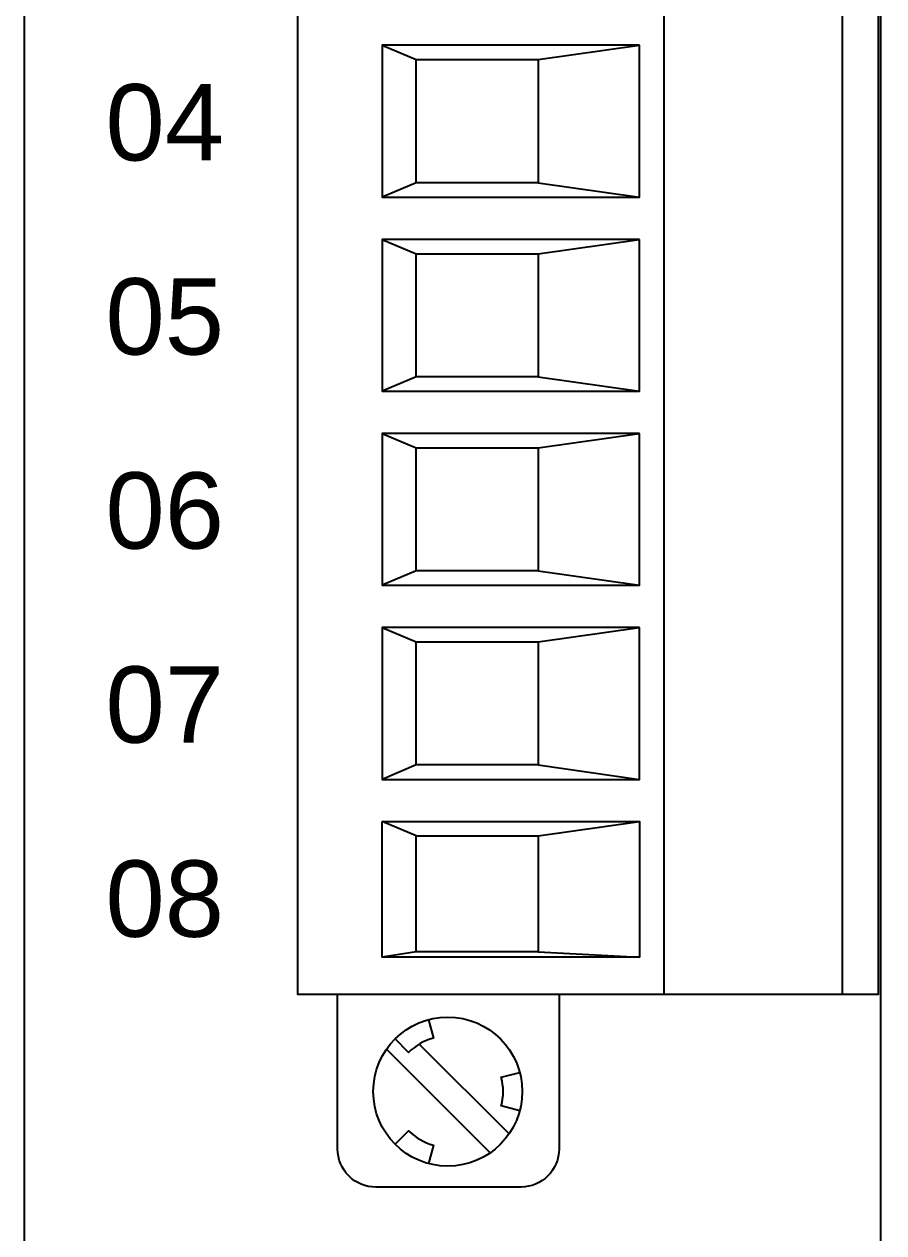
# Model space of a CAD drawing. Extents: x 1 to 47, y 1 to 35.
# Drawn here: x 38.497 to 39.383, y 14.548 to 15.794 of the extents above; entities that cross this region are included whole.
import ezdxf

# ---------------------------------------------------------------- set-up
doc = ezdxf.new("R2010")
doc.units = 0
doc.header["$MEASUREMENT"] = 0
for name, color, linetype in [('9_02__1__21_UNIVERSAL_BINA', 7, 'CONTINUOUS'), ('9_03__2__42_UNIVERSAL_BINA', 7, 'CONTINUOUS'), ('9_04__3__63_UNIVERSAL_BINA', 7, 'CONTINUOUS'), ('9_05__4__84_UNIVERSAL_BINA', 7, 'CONTINUOUS'), ('9_06__5__21_UNIVERSAL_BINA', 7, 'CONTINUOUS'), ('9_07__6__21_UNIVERSAL_BINA', 7, 'CONTINUOUS'), ('9_08__7__21_UNIVERSAL_BINA', 7, 'CONTINUOUS'), ('9_09__8__42_UNIVERSAL_BINA', 7, 'CONTINUOUS'), ('9_10__9__42_UNIVERSAL_BINA', 7, 'CONTINUOUS'), ('9_11__A__63_UNIVERSAL_BINA', 7, 'CONTINUOUS'), ('9_12__B__12_ELECTROMECHANI', 7, 'CONTINUOUS'), ('9_13__C__24_ELECTROMECHANI', 7, 'CONTINUOUS'), ('9_14__D__36_ELECTROMECHANI', 7, 'CONTINUOUS'), ('9_15__E__48_ELECTROMECHANI', 7, 'CONTINUOUS')]:
    doc.layers.add(name, color=color, linetype=linetype)
doc.styles.add('ARIAL', font='arial.ttf')

msp = doc.modelspace()

# ---------------------------------------------------------------- linework, layer by layer
at = {"layer": '9_02__1__21_UNIVERSAL_BINA'}
for points in [[(39.627, 17.049), (39.222, 17.0632), (38.82, 17.0491, 0.404026), (38.782, 17.0098), (38.782, 16.8972, -0.409111), (38.6659, 16.7791), (38.5739, 16.7775, 0.409111), (38.4965, 16.6987), (38.4965, 10.1436, 0.409111), (38.5739, 10.0649), (38.6659, 10.0633, -0.409111), (38.782, 9.9452), (38.782, 9.8325, 0.404026), (38.82, 9.7932), (39.222, 9.7791), (39.627, 9.7933, 0.404026)], [(39.4569, 10.056, -0.409111), (39.3795, 10.1348), (39.3795, 16.7075, -0.409111), (39.4569, 16.7863)], [(39.0479, 14.7939), (39.0479, 14.6348, -0.414214), (39.0086, 14.5955), (38.859, 14.5955, -0.414214), (38.8196, 14.6348), (38.8196, 14.7939)], [(38.9133, 14.768), (38.9184, 14.749, 0.131652), (38.8928, 14.7342), (38.8789, 14.7482)], [(39.0073, 14.674), (38.9883, 14.6791, 0.131652), (38.9883, 14.7087), (39.0073, 14.7137)], [(38.8789, 14.6396), (38.8928, 14.6535, 0.131652), (38.9184, 14.6387), (38.9133, 14.6197)]]:
    msp.add_lwpolyline(points, format="xyb", dxfattribs=at)
for points in [[(39.3769, 16.3939), (39.3769, 14.7939), (38.7785, 14.7939), (38.7785, 16.3939)], [(39.1308, 15.7721), (38.8657, 15.7721), (38.8657, 15.6156), (39.1308, 15.6156)], [(38.9005, 15.7573), (39.0265, 15.7573), (39.0265, 15.6305), (38.9005, 15.6305)], [(39.1308, 15.5721), (38.8657, 15.5721), (38.8657, 15.4156), (39.1308, 15.4156)], [(38.9005, 15.5573), (39.0265, 15.5573), (39.0265, 15.4305), (38.9005, 15.4305)], [(39.1308, 15.3721), (38.8657, 15.3721), (38.8657, 15.2156), (39.1308, 15.2156)], [(38.9005, 15.3573), (39.0265, 15.3573), (39.0265, 15.2305), (38.9005, 15.2305)], [(39.1308, 15.1721), (38.8657, 15.1721), (38.8657, 15.0156), (39.1308, 15.0156)], [(38.9005, 15.1573), (39.0265, 15.1573), (39.0265, 15.0305), (38.9005, 15.0305)], [(38.8657, 14.9721), (39.1308, 14.9721), (39.1308, 14.8325), (38.8657, 14.8325)], [(38.9005, 14.9573), (39.0265, 14.9573), (39.0265, 14.8378), (38.9005, 14.8378)]]:
    msp.add_lwpolyline(points, close=True, dxfattribs=at)
for points in [[(39.1564, 14.7939), (39.1564, 16.3939)], [(39.3396, 16.3939), (39.3396, 14.7939)], [(38.8657, 15.7721), (38.9005, 15.7573)], [(39.0265, 15.7573), (39.1308, 15.7721)], [(38.9005, 15.6305), (38.8657, 15.6156)], [(39.0265, 15.6305), (39.1308, 15.6156)], [(38.8657, 15.5721), (38.9005, 15.5573)], [(39.0265, 15.5573), (39.1308, 15.5721)], [(38.9005, 15.4305), (38.8657, 15.4156)], [(39.0265, 15.4305), (39.1308, 15.4156)], [(38.8657, 15.3721), (38.9005, 15.3573)], [(39.0265, 15.3573), (39.1308, 15.3721)], [(38.9005, 15.2305), (38.8657, 15.2156)], [(39.0265, 15.2305), (39.1308, 15.2156)], [(38.8657, 15.1721), (38.9005, 15.1573)], [(39.0265, 15.1573), (39.1308, 15.1721)], [(38.9005, 15.0305), (38.8657, 15.0156)], [(39.0265, 15.0305), (39.1308, 15.0156)], [(38.9005, 14.9573), (38.8657, 14.9721)], [(39.0265, 14.9573), (39.1308, 14.9721)], [(38.9005, 14.8378), (38.8657, 14.8325)], [(39.0265, 14.8378), (39.1308, 14.8325)], [(38.9768, 14.6307), (38.87, 14.7375)], [(38.9037, 14.7428), (38.9963, 14.6502)]]:
    msp.add_lwpolyline(points, dxfattribs=at)
msp.add_circle((38.9332, 14.6939), 0.0768, dxfattribs=at)
at = {"layer": '9_03__2__42_UNIVERSAL_BINA'}
for points in [[(39.627, 17.049), (39.222, 17.0632), (38.82, 17.0491, 0.404026), (38.782, 17.0098), (38.782, 16.8972, -0.409111), (38.6659, 16.7791), (38.5739, 16.7775, 0.409111), (38.4965, 16.6987), (38.4965, 10.1436, 0.409111), (38.5739, 10.0649), (38.6659, 10.0633, -0.409111), (38.782, 9.9452), (38.782, 9.8325, 0.404026), (38.82, 9.7932), (39.222, 9.7791), (39.627, 9.7933, 0.404026)], [(39.4569, 10.056, -0.409111), (39.3795, 10.1348), (39.3795, 16.7075, -0.409111), (39.4569, 16.7863)], [(39.0479, 14.7939), (39.0479, 14.6348, -0.414214), (39.0086, 14.5955), (38.859, 14.5955, -0.414214), (38.8196, 14.6348), (38.8196, 14.7939)], [(38.9133, 14.768), (38.9184, 14.749, 0.131652), (38.8928, 14.7342), (38.8789, 14.7482)], [(39.0073, 14.674), (38.9883, 14.6791, 0.131652), (38.9883, 14.7087), (39.0073, 14.7137)], [(38.8789, 14.6396), (38.8928, 14.6535, 0.131652), (38.9184, 14.6387), (38.9133, 14.6197)]]:
    msp.add_lwpolyline(points, format="xyb", dxfattribs=at)
for points in [[(39.3769, 16.3939), (39.3769, 14.7939), (38.7785, 14.7939), (38.7785, 16.3939)], [(39.1308, 15.7721), (38.8657, 15.7721), (38.8657, 15.6156), (39.1308, 15.6156)], [(38.9005, 15.7573), (39.0265, 15.7573), (39.0265, 15.6305), (38.9005, 15.6305)], [(39.1308, 15.5721), (38.8657, 15.5721), (38.8657, 15.4156), (39.1308, 15.4156)], [(38.9005, 15.5573), (39.0265, 15.5573), (39.0265, 15.4305), (38.9005, 15.4305)], [(39.1308, 15.3721), (38.8657, 15.3721), (38.8657, 15.2156), (39.1308, 15.2156)], [(38.9005, 15.3573), (39.0265, 15.3573), (39.0265, 15.2305), (38.9005, 15.2305)], [(39.1308, 15.1721), (38.8657, 15.1721), (38.8657, 15.0156), (39.1308, 15.0156)], [(38.9005, 15.1573), (39.0265, 15.1573), (39.0265, 15.0305), (38.9005, 15.0305)], [(38.8657, 14.9721), (39.1308, 14.9721), (39.1308, 14.8325), (38.8657, 14.8325)], [(38.9005, 14.9573), (39.0265, 14.9573), (39.0265, 14.8378), (38.9005, 14.8378)]]:
    msp.add_lwpolyline(points, close=True, dxfattribs=at)
for points in [[(39.1564, 14.7939), (39.1564, 16.3939)], [(39.3396, 16.3939), (39.3396, 14.7939)], [(38.8657, 15.7721), (38.9005, 15.7573)], [(39.0265, 15.7573), (39.1308, 15.7721)], [(38.9005, 15.6305), (38.8657, 15.6156)], [(39.0265, 15.6305), (39.1308, 15.6156)], [(38.8657, 15.5721), (38.9005, 15.5573)], [(39.0265, 15.5573), (39.1308, 15.5721)], [(38.9005, 15.4305), (38.8657, 15.4156)], [(39.0265, 15.4305), (39.1308, 15.4156)], [(38.8657, 15.3721), (38.9005, 15.3573)], [(39.0265, 15.3573), (39.1308, 15.3721)], [(38.9005, 15.2305), (38.8657, 15.2156)], [(39.0265, 15.2305), (39.1308, 15.2156)], [(38.8657, 15.1721), (38.9005, 15.1573)], [(39.0265, 15.1573), (39.1308, 15.1721)], [(38.9005, 15.0305), (38.8657, 15.0156)], [(39.0265, 15.0305), (39.1308, 15.0156)], [(38.9005, 14.9573), (38.8657, 14.9721)], [(39.0265, 14.9573), (39.1308, 14.9721)], [(38.9005, 14.8378), (38.8657, 14.8325)], [(39.0265, 14.8378), (39.1308, 14.8325)], [(38.9768, 14.6307), (38.87, 14.7375)], [(38.9037, 14.7428), (38.9963, 14.6502)]]:
    msp.add_lwpolyline(points, dxfattribs=at)
msp.add_circle((38.9332, 14.6939), 0.0768, dxfattribs=at)
at = {"layer": '9_04__3__63_UNIVERSAL_BINA'}
for points in [[(39.627, 17.049), (39.222, 17.0632), (38.82, 17.0491, 0.404026), (38.782, 17.0098), (38.782, 16.8972, -0.409111), (38.6659, 16.7791), (38.5739, 16.7775, 0.409111), (38.4965, 16.6987), (38.4965, 10.1436, 0.409111), (38.5739, 10.0649), (38.6659, 10.0633, -0.409111), (38.782, 9.9452), (38.782, 9.8325, 0.404026), (38.82, 9.7932), (39.222, 9.7791), (39.627, 9.7933, 0.404026)], [(39.4569, 10.056, -0.409111), (39.3795, 10.1348), (39.3795, 16.7075, -0.409111), (39.4569, 16.7863)], [(39.0479, 14.7939), (39.0479, 14.6348, -0.414214), (39.0086, 14.5955), (38.859, 14.5955, -0.414214), (38.8196, 14.6348), (38.8196, 14.7939)], [(38.9133, 14.768), (38.9184, 14.749, 0.131652), (38.8928, 14.7342), (38.8789, 14.7482)], [(39.0073, 14.674), (38.9883, 14.6791, 0.131652), (38.9883, 14.7087), (39.0073, 14.7137)], [(38.8789, 14.6396), (38.8928, 14.6535, 0.131652), (38.9184, 14.6387), (38.9133, 14.6197)]]:
    msp.add_lwpolyline(points, format="xyb", dxfattribs=at)
for points in [[(39.3769, 16.3939), (39.3769, 14.7939), (38.7785, 14.7939), (38.7785, 16.3939)], [(39.1308, 15.7721), (38.8657, 15.7721), (38.8657, 15.6156), (39.1308, 15.6156)], [(38.9005, 15.7573), (39.0265, 15.7573), (39.0265, 15.6305), (38.9005, 15.6305)], [(39.1308, 15.5721), (38.8657, 15.5721), (38.8657, 15.4156), (39.1308, 15.4156)], [(38.9005, 15.5573), (39.0265, 15.5573), (39.0265, 15.4305), (38.9005, 15.4305)], [(39.1308, 15.3721), (38.8657, 15.3721), (38.8657, 15.2156), (39.1308, 15.2156)], [(38.9005, 15.3573), (39.0265, 15.3573), (39.0265, 15.2305), (38.9005, 15.2305)], [(39.1308, 15.1721), (38.8657, 15.1721), (38.8657, 15.0156), (39.1308, 15.0156)], [(38.9005, 15.1573), (39.0265, 15.1573), (39.0265, 15.0305), (38.9005, 15.0305)], [(38.8657, 14.9721), (39.1308, 14.9721), (39.1308, 14.8325), (38.8657, 14.8325)], [(38.9005, 14.9573), (39.0265, 14.9573), (39.0265, 14.8378), (38.9005, 14.8378)]]:
    msp.add_lwpolyline(points, close=True, dxfattribs=at)
for points in [[(39.1564, 14.7939), (39.1564, 16.3939)], [(39.3396, 16.3939), (39.3396, 14.7939)], [(38.8657, 15.7721), (38.9005, 15.7573)], [(39.0265, 15.7573), (39.1308, 15.7721)], [(38.9005, 15.6305), (38.8657, 15.6156)], [(39.0265, 15.6305), (39.1308, 15.6156)], [(38.8657, 15.5721), (38.9005, 15.5573)], [(39.0265, 15.5573), (39.1308, 15.5721)], [(38.9005, 15.4305), (38.8657, 15.4156)], [(39.0265, 15.4305), (39.1308, 15.4156)], [(38.8657, 15.3721), (38.9005, 15.3573)], [(39.0265, 15.3573), (39.1308, 15.3721)], [(38.9005, 15.2305), (38.8657, 15.2156)], [(39.0265, 15.2305), (39.1308, 15.2156)], [(38.8657, 15.1721), (38.9005, 15.1573)], [(39.0265, 15.1573), (39.1308, 15.1721)], [(38.9005, 15.0305), (38.8657, 15.0156)], [(39.0265, 15.0305), (39.1308, 15.0156)], [(38.9005, 14.9573), (38.8657, 14.9721)], [(39.0265, 14.9573), (39.1308, 14.9721)], [(38.9005, 14.8378), (38.8657, 14.8325)], [(39.0265, 14.8378), (39.1308, 14.8325)], [(38.9768, 14.6307), (38.87, 14.7375)], [(38.9037, 14.7428), (38.9963, 14.6502)]]:
    msp.add_lwpolyline(points, dxfattribs=at)
msp.add_circle((38.9332, 14.6939), 0.0768, dxfattribs=at)
at = {"layer": '9_05__4__84_UNIVERSAL_BINA'}
for points in [[(39.627, 17.049), (39.222, 17.0632), (38.82, 17.0491, 0.404026), (38.782, 17.0098), (38.782, 16.8972, -0.409111), (38.6659, 16.7791), (38.5739, 16.7775, 0.409111), (38.4965, 16.6987), (38.4965, 10.1436, 0.409111), (38.5739, 10.0649), (38.6659, 10.0633, -0.409111), (38.782, 9.9452), (38.782, 9.8325, 0.404026), (38.82, 9.7932), (39.222, 9.7791), (39.627, 9.7933, 0.404026)], [(39.4569, 10.056, -0.409111), (39.3795, 10.1348), (39.3795, 16.7075, -0.409111), (39.4569, 16.7863)], [(39.0479, 14.7939), (39.0479, 14.6348, -0.414214), (39.0086, 14.5955), (38.859, 14.5955, -0.414214), (38.8196, 14.6348), (38.8196, 14.7939)], [(38.9133, 14.768), (38.9184, 14.749, 0.131652), (38.8928, 14.7342), (38.8789, 14.7482)], [(39.0073, 14.674), (38.9883, 14.6791, 0.131652), (38.9883, 14.7087), (39.0073, 14.7137)], [(38.8789, 14.6396), (38.8928, 14.6535, 0.131652), (38.9184, 14.6387), (38.9133, 14.6197)]]:
    msp.add_lwpolyline(points, format="xyb", dxfattribs=at)
for points in [[(39.3769, 16.3939), (39.3769, 14.7939), (38.7785, 14.7939), (38.7785, 16.3939)], [(39.1308, 15.7721), (38.8657, 15.7721), (38.8657, 15.6156), (39.1308, 15.6156)], [(38.9005, 15.7573), (39.0265, 15.7573), (39.0265, 15.6305), (38.9005, 15.6305)], [(39.1308, 15.5721), (38.8657, 15.5721), (38.8657, 15.4156), (39.1308, 15.4156)], [(38.9005, 15.5573), (39.0265, 15.5573), (39.0265, 15.4305), (38.9005, 15.4305)], [(39.1308, 15.3721), (38.8657, 15.3721), (38.8657, 15.2156), (39.1308, 15.2156)], [(38.9005, 15.3573), (39.0265, 15.3573), (39.0265, 15.2305), (38.9005, 15.2305)], [(39.1308, 15.1721), (38.8657, 15.1721), (38.8657, 15.0156), (39.1308, 15.0156)], [(38.9005, 15.1573), (39.0265, 15.1573), (39.0265, 15.0305), (38.9005, 15.0305)], [(38.8657, 14.9721), (39.1308, 14.9721), (39.1308, 14.8325), (38.8657, 14.8325)], [(38.9005, 14.9573), (39.0265, 14.9573), (39.0265, 14.8378), (38.9005, 14.8378)]]:
    msp.add_lwpolyline(points, close=True, dxfattribs=at)
for points in [[(39.1564, 14.7939), (39.1564, 16.3939)], [(39.3396, 16.3939), (39.3396, 14.7939)], [(38.8657, 15.7721), (38.9005, 15.7573)], [(39.0265, 15.7573), (39.1308, 15.7721)], [(38.9005, 15.6305), (38.8657, 15.6156)], [(39.0265, 15.6305), (39.1308, 15.6156)], [(38.8657, 15.5721), (38.9005, 15.5573)], [(39.0265, 15.5573), (39.1308, 15.5721)], [(38.9005, 15.4305), (38.8657, 15.4156)], [(39.0265, 15.4305), (39.1308, 15.4156)], [(38.8657, 15.3721), (38.9005, 15.3573)], [(39.0265, 15.3573), (39.1308, 15.3721)], [(38.9005, 15.2305), (38.8657, 15.2156)], [(39.0265, 15.2305), (39.1308, 15.2156)], [(38.8657, 15.1721), (38.9005, 15.1573)], [(39.0265, 15.1573), (39.1308, 15.1721)], [(38.9005, 15.0305), (38.8657, 15.0156)], [(39.0265, 15.0305), (39.1308, 15.0156)], [(38.9005, 14.9573), (38.8657, 14.9721)], [(39.0265, 14.9573), (39.1308, 14.9721)], [(38.9005, 14.8378), (38.8657, 14.8325)], [(39.0265, 14.8378), (39.1308, 14.8325)], [(38.9768, 14.6307), (38.87, 14.7375)], [(38.9037, 14.7428), (38.9963, 14.6502)]]:
    msp.add_lwpolyline(points, dxfattribs=at)
msp.add_circle((38.9332, 14.6939), 0.0768, dxfattribs=at)
at = {"layer": '9_06__5__21_UNIVERSAL_BINA'}
for points in [[(39.627, 17.049), (39.222, 17.0632), (38.82, 17.0491, 0.404026), (38.782, 17.0098), (38.782, 16.8972, -0.409111), (38.6659, 16.7791), (38.5739, 16.7775, 0.409111), (38.4965, 16.6987), (38.4965, 10.1436, 0.409111), (38.5739, 10.0649), (38.6659, 10.0633, -0.409111), (38.782, 9.9452), (38.782, 9.8325, 0.404026), (38.82, 9.7932), (39.222, 9.7791), (39.627, 9.7933, 0.404026)], [(39.4569, 10.056, -0.409111), (39.3795, 10.1348), (39.3795, 16.7075, -0.409111), (39.4569, 16.7863)], [(39.0479, 14.7939), (39.0479, 14.6348, -0.414214), (39.0086, 14.5955), (38.859, 14.5955, -0.414214), (38.8196, 14.6348), (38.8196, 14.7939)], [(38.9133, 14.768), (38.9184, 14.749, 0.131652), (38.8928, 14.7342), (38.8789, 14.7482)], [(39.0073, 14.674), (38.9883, 14.6791, 0.131652), (38.9883, 14.7087), (39.0073, 14.7137)], [(38.8789, 14.6396), (38.8928, 14.6535, 0.131652), (38.9184, 14.6387), (38.9133, 14.6197)]]:
    msp.add_lwpolyline(points, format="xyb", dxfattribs=at)
for points in [[(39.3769, 16.3939), (39.3769, 14.7939), (38.7785, 14.7939), (38.7785, 16.3939)], [(39.1308, 15.7721), (38.8657, 15.7721), (38.8657, 15.6156), (39.1308, 15.6156)], [(38.9005, 15.7573), (39.0265, 15.7573), (39.0265, 15.6305), (38.9005, 15.6305)], [(39.1308, 15.5721), (38.8657, 15.5721), (38.8657, 15.4156), (39.1308, 15.4156)], [(38.9005, 15.5573), (39.0265, 15.5573), (39.0265, 15.4305), (38.9005, 15.4305)], [(39.1308, 15.3721), (38.8657, 15.3721), (38.8657, 15.2156), (39.1308, 15.2156)], [(38.9005, 15.3573), (39.0265, 15.3573), (39.0265, 15.2305), (38.9005, 15.2305)], [(39.1308, 15.1721), (38.8657, 15.1721), (38.8657, 15.0156), (39.1308, 15.0156)], [(38.9005, 15.1573), (39.0265, 15.1573), (39.0265, 15.0305), (38.9005, 15.0305)], [(38.8657, 14.9721), (39.1308, 14.9721), (39.1308, 14.8325), (38.8657, 14.8325)], [(38.9005, 14.9573), (39.0265, 14.9573), (39.0265, 14.8378), (38.9005, 14.8378)]]:
    msp.add_lwpolyline(points, close=True, dxfattribs=at)
for points in [[(39.1564, 14.7939), (39.1564, 16.3939)], [(39.3396, 16.3939), (39.3396, 14.7939)], [(38.8657, 15.7721), (38.9005, 15.7573)], [(39.0265, 15.7573), (39.1308, 15.7721)], [(38.9005, 15.6305), (38.8657, 15.6156)], [(39.0265, 15.6305), (39.1308, 15.6156)], [(38.8657, 15.5721), (38.9005, 15.5573)], [(39.0265, 15.5573), (39.1308, 15.5721)], [(38.9005, 15.4305), (38.8657, 15.4156)], [(39.0265, 15.4305), (39.1308, 15.4156)], [(38.8657, 15.3721), (38.9005, 15.3573)], [(39.0265, 15.3573), (39.1308, 15.3721)], [(38.9005, 15.2305), (38.8657, 15.2156)], [(39.0265, 15.2305), (39.1308, 15.2156)], [(38.8657, 15.1721), (38.9005, 15.1573)], [(39.0265, 15.1573), (39.1308, 15.1721)], [(38.9005, 15.0305), (38.8657, 15.0156)], [(39.0265, 15.0305), (39.1308, 15.0156)], [(38.9005, 14.9573), (38.8657, 14.9721)], [(39.0265, 14.9573), (39.1308, 14.9721)], [(38.9005, 14.8378), (38.8657, 14.8325)], [(39.0265, 14.8378), (39.1308, 14.8325)], [(38.9768, 14.6307), (38.87, 14.7375)], [(38.9037, 14.7428), (38.9963, 14.6502)]]:
    msp.add_lwpolyline(points, dxfattribs=at)
msp.add_circle((38.9332, 14.6939), 0.0768, dxfattribs=at)
at = {"layer": '9_07__6__21_UNIVERSAL_BINA'}
for points in [[(39.627, 17.049), (39.222, 17.0632), (38.82, 17.0491, 0.404026), (38.782, 17.0098), (38.782, 16.8972, -0.409111), (38.6659, 16.7791), (38.5739, 16.7775, 0.409111), (38.4965, 16.6987), (38.4965, 10.1436, 0.409111), (38.5739, 10.0649), (38.6659, 10.0633, -0.409111), (38.782, 9.9452), (38.782, 9.8325, 0.404026), (38.82, 9.7932), (39.222, 9.7791), (39.627, 9.7933, 0.404026)], [(39.4569, 10.056, -0.409111), (39.3795, 10.1348), (39.3795, 16.7075, -0.409111), (39.4569, 16.7863)], [(39.0479, 14.7939), (39.0479, 14.6348, -0.414214), (39.0086, 14.5955), (38.859, 14.5955, -0.414214), (38.8196, 14.6348), (38.8196, 14.7939)], [(38.9133, 14.768), (38.9184, 14.749, 0.131652), (38.8928, 14.7342), (38.8789, 14.7482)], [(39.0073, 14.674), (38.9883, 14.6791, 0.131652), (38.9883, 14.7087), (39.0073, 14.7137)], [(38.8789, 14.6396), (38.8928, 14.6535, 0.131652), (38.9184, 14.6387), (38.9133, 14.6197)]]:
    msp.add_lwpolyline(points, format="xyb", dxfattribs=at)
for points in [[(39.3769, 16.3939), (39.3769, 14.7939), (38.7785, 14.7939), (38.7785, 16.3939)], [(39.1308, 15.7721), (38.8657, 15.7721), (38.8657, 15.6156), (39.1308, 15.6156)], [(38.9005, 15.7573), (39.0265, 15.7573), (39.0265, 15.6305), (38.9005, 15.6305)], [(39.1308, 15.5721), (38.8657, 15.5721), (38.8657, 15.4156), (39.1308, 15.4156)], [(38.9005, 15.5573), (39.0265, 15.5573), (39.0265, 15.4305), (38.9005, 15.4305)], [(39.1308, 15.3721), (38.8657, 15.3721), (38.8657, 15.2156), (39.1308, 15.2156)], [(38.9005, 15.3573), (39.0265, 15.3573), (39.0265, 15.2305), (38.9005, 15.2305)], [(39.1308, 15.1721), (38.8657, 15.1721), (38.8657, 15.0156), (39.1308, 15.0156)], [(38.9005, 15.1573), (39.0265, 15.1573), (39.0265, 15.0305), (38.9005, 15.0305)], [(38.8657, 14.9721), (39.1308, 14.9721), (39.1308, 14.8325), (38.8657, 14.8325)], [(38.9005, 14.9573), (39.0265, 14.9573), (39.0265, 14.8378), (38.9005, 14.8378)]]:
    msp.add_lwpolyline(points, close=True, dxfattribs=at)
for points in [[(39.1564, 14.7939), (39.1564, 16.3939)], [(39.3396, 16.3939), (39.3396, 14.7939)], [(38.8657, 15.7721), (38.9005, 15.7573)], [(39.0265, 15.7573), (39.1308, 15.7721)], [(38.9005, 15.6305), (38.8657, 15.6156)], [(39.0265, 15.6305), (39.1308, 15.6156)], [(38.8657, 15.5721), (38.9005, 15.5573)], [(39.0265, 15.5573), (39.1308, 15.5721)], [(38.9005, 15.4305), (38.8657, 15.4156)], [(39.0265, 15.4305), (39.1308, 15.4156)], [(38.8657, 15.3721), (38.9005, 15.3573)], [(39.0265, 15.3573), (39.1308, 15.3721)], [(38.9005, 15.2305), (38.8657, 15.2156)], [(39.0265, 15.2305), (39.1308, 15.2156)], [(38.8657, 15.1721), (38.9005, 15.1573)], [(39.0265, 15.1573), (39.1308, 15.1721)], [(38.9005, 15.0305), (38.8657, 15.0156)], [(39.0265, 15.0305), (39.1308, 15.0156)], [(38.9005, 14.9573), (38.8657, 14.9721)], [(39.0265, 14.9573), (39.1308, 14.9721)], [(38.9005, 14.8378), (38.8657, 14.8325)], [(39.0265, 14.8378), (39.1308, 14.8325)], [(38.9768, 14.6307), (38.87, 14.7375)], [(38.9037, 14.7428), (38.9963, 14.6502)]]:
    msp.add_lwpolyline(points, dxfattribs=at)
msp.add_circle((38.9332, 14.6939), 0.0768, dxfattribs=at)
at = {"layer": '9_08__7__21_UNIVERSAL_BINA'}
for points in [[(39.627, 17.049), (39.222, 17.0632), (38.82, 17.0491, 0.404026), (38.782, 17.0098), (38.782, 16.8972, -0.409111), (38.6659, 16.7791), (38.5739, 16.7775, 0.409111), (38.4965, 16.6987), (38.4965, 10.1436, 0.409111), (38.5739, 10.0649), (38.6659, 10.0633, -0.409111), (38.782, 9.9452), (38.782, 9.8325, 0.404026), (38.82, 9.7932), (39.222, 9.7791), (39.627, 9.7933, 0.404026)], [(39.4569, 10.056, -0.409111), (39.3795, 10.1348), (39.3795, 16.7075, -0.409111), (39.4569, 16.7863)], [(39.0479, 14.7939), (39.0479, 14.6348, -0.414214), (39.0086, 14.5955), (38.859, 14.5955, -0.414214), (38.8196, 14.6348), (38.8196, 14.7939)], [(38.9133, 14.768), (38.9184, 14.749, 0.131652), (38.8928, 14.7342), (38.8789, 14.7482)], [(39.0073, 14.674), (38.9883, 14.6791, 0.131652), (38.9883, 14.7087), (39.0073, 14.7137)], [(38.8789, 14.6396), (38.8928, 14.6535, 0.131652), (38.9184, 14.6387), (38.9133, 14.6197)]]:
    msp.add_lwpolyline(points, format="xyb", dxfattribs=at)
for points in [[(39.3769, 16.3939), (39.3769, 14.7939), (38.7785, 14.7939), (38.7785, 16.3939)], [(39.1308, 15.7721), (38.8657, 15.7721), (38.8657, 15.6156), (39.1308, 15.6156)], [(38.9005, 15.7573), (39.0265, 15.7573), (39.0265, 15.6305), (38.9005, 15.6305)], [(39.1308, 15.5721), (38.8657, 15.5721), (38.8657, 15.4156), (39.1308, 15.4156)], [(38.9005, 15.5573), (39.0265, 15.5573), (39.0265, 15.4305), (38.9005, 15.4305)], [(39.1308, 15.3721), (38.8657, 15.3721), (38.8657, 15.2156), (39.1308, 15.2156)], [(38.9005, 15.3573), (39.0265, 15.3573), (39.0265, 15.2305), (38.9005, 15.2305)], [(39.1308, 15.1721), (38.8657, 15.1721), (38.8657, 15.0156), (39.1308, 15.0156)], [(38.9005, 15.1573), (39.0265, 15.1573), (39.0265, 15.0305), (38.9005, 15.0305)], [(38.8657, 14.9721), (39.1308, 14.9721), (39.1308, 14.8325), (38.8657, 14.8325)], [(38.9005, 14.9573), (39.0265, 14.9573), (39.0265, 14.8378), (38.9005, 14.8378)]]:
    msp.add_lwpolyline(points, close=True, dxfattribs=at)
for points in [[(39.1564, 14.7939), (39.1564, 16.3939)], [(39.3396, 16.3939), (39.3396, 14.7939)], [(38.8657, 15.7721), (38.9005, 15.7573)], [(39.0265, 15.7573), (39.1308, 15.7721)], [(38.9005, 15.6305), (38.8657, 15.6156)], [(39.0265, 15.6305), (39.1308, 15.6156)], [(38.8657, 15.5721), (38.9005, 15.5573)], [(39.0265, 15.5573), (39.1308, 15.5721)], [(38.9005, 15.4305), (38.8657, 15.4156)], [(39.0265, 15.4305), (39.1308, 15.4156)], [(38.8657, 15.3721), (38.9005, 15.3573)], [(39.0265, 15.3573), (39.1308, 15.3721)], [(38.9005, 15.2305), (38.8657, 15.2156)], [(39.0265, 15.2305), (39.1308, 15.2156)], [(38.8657, 15.1721), (38.9005, 15.1573)], [(39.0265, 15.1573), (39.1308, 15.1721)], [(38.9005, 15.0305), (38.8657, 15.0156)], [(39.0265, 15.0305), (39.1308, 15.0156)], [(38.9005, 14.9573), (38.8657, 14.9721)], [(39.0265, 14.9573), (39.1308, 14.9721)], [(38.9005, 14.8378), (38.8657, 14.8325)], [(39.0265, 14.8378), (39.1308, 14.8325)], [(38.9768, 14.6307), (38.87, 14.7375)], [(38.9037, 14.7428), (38.9963, 14.6502)]]:
    msp.add_lwpolyline(points, dxfattribs=at)
msp.add_circle((38.9332, 14.6939), 0.0768, dxfattribs=at)
at = {"layer": '9_09__8__42_UNIVERSAL_BINA'}
for points in [[(39.627, 17.049), (39.222, 17.0632), (38.82, 17.0491, 0.404026), (38.782, 17.0098), (38.782, 16.8972, -0.409111), (38.6659, 16.7791), (38.5739, 16.7775, 0.409111), (38.4965, 16.6987), (38.4965, 10.1436, 0.409111), (38.5739, 10.0649), (38.6659, 10.0633, -0.409111), (38.782, 9.9452), (38.782, 9.8325, 0.404026), (38.82, 9.7932), (39.222, 9.7791), (39.627, 9.7933, 0.404026)], [(39.4569, 10.056, -0.409111), (39.3795, 10.1348), (39.3795, 16.7075, -0.409111), (39.4569, 16.7863)], [(39.0479, 14.7939), (39.0479, 14.6348, -0.414214), (39.0086, 14.5955), (38.859, 14.5955, -0.414214), (38.8196, 14.6348), (38.8196, 14.7939)], [(38.9133, 14.768), (38.9184, 14.749, 0.131652), (38.8928, 14.7342), (38.8789, 14.7482)], [(39.0073, 14.674), (38.9883, 14.6791, 0.131652), (38.9883, 14.7087), (39.0073, 14.7137)], [(38.8789, 14.6396), (38.8928, 14.6535, 0.131652), (38.9184, 14.6387), (38.9133, 14.6197)]]:
    msp.add_lwpolyline(points, format="xyb", dxfattribs=at)
for points in [[(39.3769, 16.3939), (39.3769, 14.7939), (38.7785, 14.7939), (38.7785, 16.3939)], [(39.1308, 15.7721), (38.8657, 15.7721), (38.8657, 15.6156), (39.1308, 15.6156)], [(38.9005, 15.7573), (39.0265, 15.7573), (39.0265, 15.6305), (38.9005, 15.6305)], [(39.1308, 15.5721), (38.8657, 15.5721), (38.8657, 15.4156), (39.1308, 15.4156)], [(38.9005, 15.5573), (39.0265, 15.5573), (39.0265, 15.4305), (38.9005, 15.4305)], [(39.1308, 15.3721), (38.8657, 15.3721), (38.8657, 15.2156), (39.1308, 15.2156)], [(38.9005, 15.3573), (39.0265, 15.3573), (39.0265, 15.2305), (38.9005, 15.2305)], [(39.1308, 15.1721), (38.8657, 15.1721), (38.8657, 15.0156), (39.1308, 15.0156)], [(38.9005, 15.1573), (39.0265, 15.1573), (39.0265, 15.0305), (38.9005, 15.0305)], [(38.8657, 14.9721), (39.1308, 14.9721), (39.1308, 14.8325), (38.8657, 14.8325)], [(38.9005, 14.9573), (39.0265, 14.9573), (39.0265, 14.8378), (38.9005, 14.8378)]]:
    msp.add_lwpolyline(points, close=True, dxfattribs=at)
for points in [[(39.1564, 14.7939), (39.1564, 16.3939)], [(39.3396, 16.3939), (39.3396, 14.7939)], [(38.8657, 15.7721), (38.9005, 15.7573)], [(39.0265, 15.7573), (39.1308, 15.7721)], [(38.9005, 15.6305), (38.8657, 15.6156)], [(39.0265, 15.6305), (39.1308, 15.6156)], [(38.8657, 15.5721), (38.9005, 15.5573)], [(39.0265, 15.5573), (39.1308, 15.5721)], [(38.9005, 15.4305), (38.8657, 15.4156)], [(39.0265, 15.4305), (39.1308, 15.4156)], [(38.8657, 15.3721), (38.9005, 15.3573)], [(39.0265, 15.3573), (39.1308, 15.3721)], [(38.9005, 15.2305), (38.8657, 15.2156)], [(39.0265, 15.2305), (39.1308, 15.2156)], [(38.8657, 15.1721), (38.9005, 15.1573)], [(39.0265, 15.1573), (39.1308, 15.1721)], [(38.9005, 15.0305), (38.8657, 15.0156)], [(39.0265, 15.0305), (39.1308, 15.0156)], [(38.9005, 14.9573), (38.8657, 14.9721)], [(39.0265, 14.9573), (39.1308, 14.9721)], [(38.9005, 14.8378), (38.8657, 14.8325)], [(39.0265, 14.8378), (39.1308, 14.8325)], [(38.9768, 14.6307), (38.87, 14.7375)], [(38.9037, 14.7428), (38.9963, 14.6502)]]:
    msp.add_lwpolyline(points, dxfattribs=at)
msp.add_circle((38.9332, 14.6939), 0.0768, dxfattribs=at)
at = {"layer": '9_10__9__42_UNIVERSAL_BINA'}
for points in [[(39.627, 17.049), (39.222, 17.0632), (38.82, 17.0491, 0.404026), (38.782, 17.0098), (38.782, 16.8972, -0.409111), (38.6659, 16.7791), (38.5739, 16.7775, 0.409111), (38.4965, 16.6987), (38.4965, 10.1436, 0.409111), (38.5739, 10.0649), (38.6659, 10.0633, -0.409111), (38.782, 9.9452), (38.782, 9.8325, 0.404026), (38.82, 9.7932), (39.222, 9.7791), (39.627, 9.7933, 0.404026)], [(39.4569, 10.056, -0.409111), (39.3795, 10.1348), (39.3795, 16.7075, -0.409111), (39.4569, 16.7863)], [(39.0479, 14.7939), (39.0479, 14.6348, -0.414214), (39.0086, 14.5955), (38.859, 14.5955, -0.414214), (38.8196, 14.6348), (38.8196, 14.7939)], [(38.9133, 14.768), (38.9184, 14.749, 0.131652), (38.8928, 14.7342), (38.8789, 14.7482)], [(39.0073, 14.674), (38.9883, 14.6791, 0.131652), (38.9883, 14.7087), (39.0073, 14.7137)], [(38.8789, 14.6396), (38.8928, 14.6535, 0.131652), (38.9184, 14.6387), (38.9133, 14.6197)]]:
    msp.add_lwpolyline(points, format="xyb", dxfattribs=at)
for points in [[(39.3769, 16.3939), (39.3769, 14.7939), (38.7785, 14.7939), (38.7785, 16.3939)], [(39.1308, 15.7721), (38.8657, 15.7721), (38.8657, 15.6156), (39.1308, 15.6156)], [(38.9005, 15.7573), (39.0265, 15.7573), (39.0265, 15.6305), (38.9005, 15.6305)], [(39.1308, 15.5721), (38.8657, 15.5721), (38.8657, 15.4156), (39.1308, 15.4156)], [(38.9005, 15.5573), (39.0265, 15.5573), (39.0265, 15.4305), (38.9005, 15.4305)], [(39.1308, 15.3721), (38.8657, 15.3721), (38.8657, 15.2156), (39.1308, 15.2156)], [(38.9005, 15.3573), (39.0265, 15.3573), (39.0265, 15.2305), (38.9005, 15.2305)], [(39.1308, 15.1721), (38.8657, 15.1721), (38.8657, 15.0156), (39.1308, 15.0156)], [(38.9005, 15.1573), (39.0265, 15.1573), (39.0265, 15.0305), (38.9005, 15.0305)], [(38.8657, 14.9721), (39.1308, 14.9721), (39.1308, 14.8325), (38.8657, 14.8325)], [(38.9005, 14.9573), (39.0265, 14.9573), (39.0265, 14.8378), (38.9005, 14.8378)]]:
    msp.add_lwpolyline(points, close=True, dxfattribs=at)
for points in [[(39.1564, 14.7939), (39.1564, 16.3939)], [(39.3396, 16.3939), (39.3396, 14.7939)], [(38.8657, 15.7721), (38.9005, 15.7573)], [(39.0265, 15.7573), (39.1308, 15.7721)], [(38.9005, 15.6305), (38.8657, 15.6156)], [(39.0265, 15.6305), (39.1308, 15.6156)], [(38.8657, 15.5721), (38.9005, 15.5573)], [(39.0265, 15.5573), (39.1308, 15.5721)], [(38.9005, 15.4305), (38.8657, 15.4156)], [(39.0265, 15.4305), (39.1308, 15.4156)], [(38.8657, 15.3721), (38.9005, 15.3573)], [(39.0265, 15.3573), (39.1308, 15.3721)], [(38.9005, 15.2305), (38.8657, 15.2156)], [(39.0265, 15.2305), (39.1308, 15.2156)], [(38.8657, 15.1721), (38.9005, 15.1573)], [(39.0265, 15.1573), (39.1308, 15.1721)], [(38.9005, 15.0305), (38.8657, 15.0156)], [(39.0265, 15.0305), (39.1308, 15.0156)], [(38.9005, 14.9573), (38.8657, 14.9721)], [(39.0265, 14.9573), (39.1308, 14.9721)], [(38.9005, 14.8378), (38.8657, 14.8325)], [(39.0265, 14.8378), (39.1308, 14.8325)], [(38.9768, 14.6307), (38.87, 14.7375)], [(38.9037, 14.7428), (38.9963, 14.6502)]]:
    msp.add_lwpolyline(points, dxfattribs=at)
msp.add_circle((38.9332, 14.6939), 0.0768, dxfattribs=at)
at = {"layer": '9_11__A__63_UNIVERSAL_BINA'}
for points in [[(39.627, 17.049), (39.222, 17.0632), (38.82, 17.0491, 0.404026), (38.782, 17.0098), (38.782, 16.8972, -0.409111), (38.6659, 16.7791), (38.5739, 16.7775, 0.409111), (38.4965, 16.6987), (38.4965, 10.1436, 0.409111), (38.5739, 10.0649), (38.6659, 10.0633, -0.409111), (38.782, 9.9452), (38.782, 9.8325, 0.404026), (38.82, 9.7932), (39.222, 9.7791), (39.627, 9.7933, 0.404026)], [(39.4569, 10.056, -0.409111), (39.3795, 10.1348), (39.3795, 16.7075, -0.409111), (39.4569, 16.7863)], [(39.0479, 14.7939), (39.0479, 14.6348, -0.414214), (39.0086, 14.5955), (38.859, 14.5955, -0.414214), (38.8196, 14.6348), (38.8196, 14.7939)], [(38.9133, 14.768), (38.9184, 14.749, 0.131652), (38.8928, 14.7342), (38.8789, 14.7482)], [(39.0073, 14.674), (38.9883, 14.6791, 0.131652), (38.9883, 14.7087), (39.0073, 14.7137)], [(38.8789, 14.6396), (38.8928, 14.6535, 0.131652), (38.9184, 14.6387), (38.9133, 14.6197)]]:
    msp.add_lwpolyline(points, format="xyb", dxfattribs=at)
for points in [[(39.3769, 16.3939), (39.3769, 14.7939), (38.7785, 14.7939), (38.7785, 16.3939)], [(39.1308, 15.7721), (38.8657, 15.7721), (38.8657, 15.6156), (39.1308, 15.6156)], [(38.9005, 15.7573), (39.0265, 15.7573), (39.0265, 15.6305), (38.9005, 15.6305)], [(39.1308, 15.5721), (38.8657, 15.5721), (38.8657, 15.4156), (39.1308, 15.4156)], [(38.9005, 15.5573), (39.0265, 15.5573), (39.0265, 15.4305), (38.9005, 15.4305)], [(39.1308, 15.3721), (38.8657, 15.3721), (38.8657, 15.2156), (39.1308, 15.2156)], [(38.9005, 15.3573), (39.0265, 15.3573), (39.0265, 15.2305), (38.9005, 15.2305)], [(39.1308, 15.1721), (38.8657, 15.1721), (38.8657, 15.0156), (39.1308, 15.0156)], [(38.9005, 15.1573), (39.0265, 15.1573), (39.0265, 15.0305), (38.9005, 15.0305)], [(38.8657, 14.9721), (39.1308, 14.9721), (39.1308, 14.8325), (38.8657, 14.8325)], [(38.9005, 14.9573), (39.0265, 14.9573), (39.0265, 14.8378), (38.9005, 14.8378)]]:
    msp.add_lwpolyline(points, close=True, dxfattribs=at)
for points in [[(39.1564, 14.7939), (39.1564, 16.3939)], [(39.3396, 16.3939), (39.3396, 14.7939)], [(38.8657, 15.7721), (38.9005, 15.7573)], [(39.0265, 15.7573), (39.1308, 15.7721)], [(38.9005, 15.6305), (38.8657, 15.6156)], [(39.0265, 15.6305), (39.1308, 15.6156)], [(38.8657, 15.5721), (38.9005, 15.5573)], [(39.0265, 15.5573), (39.1308, 15.5721)], [(38.9005, 15.4305), (38.8657, 15.4156)], [(39.0265, 15.4305), (39.1308, 15.4156)], [(38.8657, 15.3721), (38.9005, 15.3573)], [(39.0265, 15.3573), (39.1308, 15.3721)], [(38.9005, 15.2305), (38.8657, 15.2156)], [(39.0265, 15.2305), (39.1308, 15.2156)], [(38.8657, 15.1721), (38.9005, 15.1573)], [(39.0265, 15.1573), (39.1308, 15.1721)], [(38.9005, 15.0305), (38.8657, 15.0156)], [(39.0265, 15.0305), (39.1308, 15.0156)], [(38.9005, 14.9573), (38.8657, 14.9721)], [(39.0265, 14.9573), (39.1308, 14.9721)], [(38.9005, 14.8378), (38.8657, 14.8325)], [(39.0265, 14.8378), (39.1308, 14.8325)], [(38.9768, 14.6307), (38.87, 14.7375)], [(38.9037, 14.7428), (38.9963, 14.6502)]]:
    msp.add_lwpolyline(points, dxfattribs=at)
msp.add_circle((38.9332, 14.6939), 0.0768, dxfattribs=at)
at = {"layer": '9_12__B__12_ELECTROMECHANI'}
for points in [[(39.627, 17.049), (39.222, 17.0632), (38.82, 17.0491, 0.404026), (38.782, 17.0098), (38.782, 16.8972, -0.409111), (38.6659, 16.7791), (38.5739, 16.7775, 0.409111), (38.4965, 16.6987), (38.4965, 10.1436, 0.409111), (38.5739, 10.0649), (38.6659, 10.0633, -0.409111), (38.782, 9.9452), (38.782, 9.8325, 0.404026), (38.82, 9.7932), (39.222, 9.7791), (39.627, 9.7933, 0.404026)], [(39.4569, 10.056, -0.409111), (39.3795, 10.1348), (39.3795, 16.7075, -0.409111), (39.4569, 16.7863)], [(39.0479, 14.7939), (39.0479, 14.6348, -0.414214), (39.0086, 14.5955), (38.859, 14.5955, -0.414214), (38.8196, 14.6348), (38.8196, 14.7939)], [(38.9133, 14.768), (38.9184, 14.749, 0.131652), (38.8928, 14.7342), (38.8789, 14.7482)], [(39.0073, 14.674), (38.9883, 14.6791, 0.131652), (38.9883, 14.7087), (39.0073, 14.7137)], [(38.8789, 14.6396), (38.8928, 14.6535, 0.131652), (38.9184, 14.6387), (38.9133, 14.6197)]]:
    msp.add_lwpolyline(points, format="xyb", dxfattribs=at)
for points in [[(39.3769, 16.3939), (39.3769, 14.7939), (38.7785, 14.7939), (38.7785, 16.3939)], [(39.1308, 15.7721), (38.8657, 15.7721), (38.8657, 15.6156), (39.1308, 15.6156)], [(38.9005, 15.7573), (39.0265, 15.7573), (39.0265, 15.6305), (38.9005, 15.6305)], [(39.1308, 15.5721), (38.8657, 15.5721), (38.8657, 15.4156), (39.1308, 15.4156)], [(38.9005, 15.5573), (39.0265, 15.5573), (39.0265, 15.4305), (38.9005, 15.4305)], [(39.1308, 15.3721), (38.8657, 15.3721), (38.8657, 15.2156), (39.1308, 15.2156)], [(38.9005, 15.3573), (39.0265, 15.3573), (39.0265, 15.2305), (38.9005, 15.2305)], [(39.1308, 15.1721), (38.8657, 15.1721), (38.8657, 15.0156), (39.1308, 15.0156)], [(38.9005, 15.1573), (39.0265, 15.1573), (39.0265, 15.0305), (38.9005, 15.0305)], [(38.8657, 14.9721), (39.1308, 14.9721), (39.1308, 14.8325), (38.8657, 14.8325)], [(38.9005, 14.9573), (39.0265, 14.9573), (39.0265, 14.8378), (38.9005, 14.8378)]]:
    msp.add_lwpolyline(points, close=True, dxfattribs=at)
for points in [[(39.1564, 14.7939), (39.1564, 16.3939)], [(39.3396, 16.3939), (39.3396, 14.7939)], [(38.8657, 15.7721), (38.9005, 15.7573)], [(39.0265, 15.7573), (39.1308, 15.7721)], [(38.9005, 15.6305), (38.8657, 15.6156)], [(39.0265, 15.6305), (39.1308, 15.6156)], [(38.8657, 15.5721), (38.9005, 15.5573)], [(39.0265, 15.5573), (39.1308, 15.5721)], [(38.9005, 15.4305), (38.8657, 15.4156)], [(39.0265, 15.4305), (39.1308, 15.4156)], [(38.8657, 15.3721), (38.9005, 15.3573)], [(39.0265, 15.3573), (39.1308, 15.3721)], [(38.9005, 15.2305), (38.8657, 15.2156)], [(39.0265, 15.2305), (39.1308, 15.2156)], [(38.8657, 15.1721), (38.9005, 15.1573)], [(39.0265, 15.1573), (39.1308, 15.1721)], [(38.9005, 15.0305), (38.8657, 15.0156)], [(39.0265, 15.0305), (39.1308, 15.0156)], [(38.9005, 14.9573), (38.8657, 14.9721)], [(39.0265, 14.9573), (39.1308, 14.9721)], [(38.9005, 14.8378), (38.8657, 14.8325)], [(39.0265, 14.8378), (39.1308, 14.8325)], [(38.9768, 14.6307), (38.87, 14.7375)], [(38.9037, 14.7428), (38.9963, 14.6502)]]:
    msp.add_lwpolyline(points, dxfattribs=at)
msp.add_circle((38.9332, 14.6939), 0.0768, dxfattribs=at)
at = {"layer": '9_13__C__24_ELECTROMECHANI'}
for points in [[(39.627, 17.049), (39.222, 17.0632), (38.82, 17.0491, 0.404026), (38.782, 17.0098), (38.782, 16.8972, -0.409111), (38.6659, 16.7791), (38.5739, 16.7775, 0.409111), (38.4965, 16.6987), (38.4965, 10.1436, 0.409111), (38.5739, 10.0649), (38.6659, 10.0633, -0.409111), (38.782, 9.9452), (38.782, 9.8325, 0.404026), (38.82, 9.7932), (39.222, 9.7791), (39.627, 9.7933, 0.404026)], [(39.4569, 10.056, -0.409111), (39.3795, 10.1348), (39.3795, 16.7075, -0.409111), (39.4569, 16.7863)], [(39.0479, 14.7939), (39.0479, 14.6348, -0.414214), (39.0086, 14.5955), (38.859, 14.5955, -0.414214), (38.8196, 14.6348), (38.8196, 14.7939)], [(38.9133, 14.768), (38.9184, 14.749, 0.131652), (38.8928, 14.7342), (38.8789, 14.7482)], [(39.0073, 14.674), (38.9883, 14.6791, 0.131652), (38.9883, 14.7087), (39.0073, 14.7137)], [(38.8789, 14.6396), (38.8928, 14.6535, 0.131652), (38.9184, 14.6387), (38.9133, 14.6197)]]:
    msp.add_lwpolyline(points, format="xyb", dxfattribs=at)
for points in [[(39.3769, 16.3939), (39.3769, 14.7939), (38.7785, 14.7939), (38.7785, 16.3939)], [(39.1308, 15.7721), (38.8657, 15.7721), (38.8657, 15.6156), (39.1308, 15.6156)], [(38.9005, 15.7573), (39.0265, 15.7573), (39.0265, 15.6305), (38.9005, 15.6305)], [(39.1308, 15.5721), (38.8657, 15.5721), (38.8657, 15.4156), (39.1308, 15.4156)], [(38.9005, 15.5573), (39.0265, 15.5573), (39.0265, 15.4305), (38.9005, 15.4305)], [(39.1308, 15.3721), (38.8657, 15.3721), (38.8657, 15.2156), (39.1308, 15.2156)], [(38.9005, 15.3573), (39.0265, 15.3573), (39.0265, 15.2305), (38.9005, 15.2305)], [(39.1308, 15.1721), (38.8657, 15.1721), (38.8657, 15.0156), (39.1308, 15.0156)], [(38.9005, 15.1573), (39.0265, 15.1573), (39.0265, 15.0305), (38.9005, 15.0305)], [(38.8657, 14.9721), (39.1308, 14.9721), (39.1308, 14.8325), (38.8657, 14.8325)], [(38.9005, 14.9573), (39.0265, 14.9573), (39.0265, 14.8378), (38.9005, 14.8378)]]:
    msp.add_lwpolyline(points, close=True, dxfattribs=at)
for points in [[(39.1564, 14.7939), (39.1564, 16.3939)], [(39.3396, 16.3939), (39.3396, 14.7939)], [(38.8657, 15.7721), (38.9005, 15.7573)], [(39.0265, 15.7573), (39.1308, 15.7721)], [(38.9005, 15.6305), (38.8657, 15.6156)], [(39.0265, 15.6305), (39.1308, 15.6156)], [(38.8657, 15.5721), (38.9005, 15.5573)], [(39.0265, 15.5573), (39.1308, 15.5721)], [(38.9005, 15.4305), (38.8657, 15.4156)], [(39.0265, 15.4305), (39.1308, 15.4156)], [(38.8657, 15.3721), (38.9005, 15.3573)], [(39.0265, 15.3573), (39.1308, 15.3721)], [(38.9005, 15.2305), (38.8657, 15.2156)], [(39.0265, 15.2305), (39.1308, 15.2156)], [(38.8657, 15.1721), (38.9005, 15.1573)], [(39.0265, 15.1573), (39.1308, 15.1721)], [(38.9005, 15.0305), (38.8657, 15.0156)], [(39.0265, 15.0305), (39.1308, 15.0156)], [(38.9005, 14.9573), (38.8657, 14.9721)], [(39.0265, 14.9573), (39.1308, 14.9721)], [(38.9005, 14.8378), (38.8657, 14.8325)], [(39.0265, 14.8378), (39.1308, 14.8325)], [(38.9768, 14.6307), (38.87, 14.7375)], [(38.9037, 14.7428), (38.9963, 14.6502)]]:
    msp.add_lwpolyline(points, dxfattribs=at)
msp.add_circle((38.9332, 14.6939), 0.0768, dxfattribs=at)
at = {"layer": '9_14__D__36_ELECTROMECHANI'}
for points in [[(39.627, 17.049), (39.222, 17.0632), (38.82, 17.0491, 0.404026), (38.782, 17.0098), (38.782, 16.8972, -0.409111), (38.6659, 16.7791), (38.5739, 16.7775, 0.409111), (38.4965, 16.6987), (38.4965, 10.1436, 0.409111), (38.5739, 10.0649), (38.6659, 10.0633, -0.409111), (38.782, 9.9452), (38.782, 9.8325, 0.404026), (38.82, 9.7932), (39.222, 9.7791), (39.627, 9.7933, 0.404026)], [(39.4569, 10.056, -0.409111), (39.3795, 10.1348), (39.3795, 16.7075, -0.409111), (39.4569, 16.7863)], [(39.0479, 14.7939), (39.0479, 14.6348, -0.414214), (39.0086, 14.5955), (38.859, 14.5955, -0.414214), (38.8196, 14.6348), (38.8196, 14.7939)], [(38.9133, 14.768), (38.9184, 14.749, 0.131652), (38.8928, 14.7342), (38.8789, 14.7482)], [(39.0073, 14.674), (38.9883, 14.6791, 0.131652), (38.9883, 14.7087), (39.0073, 14.7137)], [(38.8789, 14.6396), (38.8928, 14.6535, 0.131652), (38.9184, 14.6387), (38.9133, 14.6197)]]:
    msp.add_lwpolyline(points, format="xyb", dxfattribs=at)
for points in [[(39.3769, 16.3939), (39.3769, 14.7939), (38.7785, 14.7939), (38.7785, 16.3939)], [(39.1308, 15.7721), (38.8657, 15.7721), (38.8657, 15.6156), (39.1308, 15.6156)], [(38.9005, 15.7573), (39.0265, 15.7573), (39.0265, 15.6305), (38.9005, 15.6305)], [(39.1308, 15.5721), (38.8657, 15.5721), (38.8657, 15.4156), (39.1308, 15.4156)], [(38.9005, 15.5573), (39.0265, 15.5573), (39.0265, 15.4305), (38.9005, 15.4305)], [(39.1308, 15.3721), (38.8657, 15.3721), (38.8657, 15.2156), (39.1308, 15.2156)], [(38.9005, 15.3573), (39.0265, 15.3573), (39.0265, 15.2305), (38.9005, 15.2305)], [(39.1308, 15.1721), (38.8657, 15.1721), (38.8657, 15.0156), (39.1308, 15.0156)], [(38.9005, 15.1573), (39.0265, 15.1573), (39.0265, 15.0305), (38.9005, 15.0305)], [(38.8657, 14.9721), (39.1308, 14.9721), (39.1308, 14.8325), (38.8657, 14.8325)], [(38.9005, 14.9573), (39.0265, 14.9573), (39.0265, 14.8378), (38.9005, 14.8378)]]:
    msp.add_lwpolyline(points, close=True, dxfattribs=at)
for points in [[(39.1564, 14.7939), (39.1564, 16.3939)], [(39.3396, 16.3939), (39.3396, 14.7939)], [(38.8657, 15.7721), (38.9005, 15.7573)], [(39.0265, 15.7573), (39.1308, 15.7721)], [(38.9005, 15.6305), (38.8657, 15.6156)], [(39.0265, 15.6305), (39.1308, 15.6156)], [(38.8657, 15.5721), (38.9005, 15.5573)], [(39.0265, 15.5573), (39.1308, 15.5721)], [(38.9005, 15.4305), (38.8657, 15.4156)], [(39.0265, 15.4305), (39.1308, 15.4156)], [(38.8657, 15.3721), (38.9005, 15.3573)], [(39.0265, 15.3573), (39.1308, 15.3721)], [(38.9005, 15.2305), (38.8657, 15.2156)], [(39.0265, 15.2305), (39.1308, 15.2156)], [(38.8657, 15.1721), (38.9005, 15.1573)], [(39.0265, 15.1573), (39.1308, 15.1721)], [(38.9005, 15.0305), (38.8657, 15.0156)], [(39.0265, 15.0305), (39.1308, 15.0156)], [(38.9005, 14.9573), (38.8657, 14.9721)], [(39.0265, 14.9573), (39.1308, 14.9721)], [(38.9005, 14.8378), (38.8657, 14.8325)], [(39.0265, 14.8378), (39.1308, 14.8325)], [(38.9768, 14.6307), (38.87, 14.7375)], [(38.9037, 14.7428), (38.9963, 14.6502)]]:
    msp.add_lwpolyline(points, dxfattribs=at)
msp.add_circle((38.9332, 14.6939), 0.0768, dxfattribs=at)
at = {"layer": '9_15__E__48_ELECTROMECHANI'}
for points in [[(39.627, 17.049), (39.222, 17.0632), (38.82, 17.0491, 0.404026), (38.782, 17.0098), (38.782, 16.8972, -0.409111), (38.6659, 16.7791), (38.5739, 16.7775, 0.409111), (38.4965, 16.6987), (38.4965, 10.1436, 0.409111), (38.5739, 10.0649), (38.6659, 10.0633, -0.409111), (38.782, 9.9452), (38.782, 9.8325, 0.404026), (38.82, 9.7932), (39.222, 9.7791), (39.627, 9.7933, 0.404026)], [(39.4569, 10.056, -0.409111), (39.3795, 10.1348), (39.3795, 16.7075, -0.409111), (39.4569, 16.7863)], [(39.0479, 14.7939), (39.0479, 14.6348, -0.414214), (39.0086, 14.5955), (38.859, 14.5955, -0.414214), (38.8196, 14.6348), (38.8196, 14.7939)], [(38.9133, 14.768), (38.9184, 14.749, 0.131652), (38.8928, 14.7342), (38.8789, 14.7482)], [(39.0073, 14.674), (38.9883, 14.6791, 0.131652), (38.9883, 14.7087), (39.0073, 14.7137)], [(38.8789, 14.6396), (38.8928, 14.6535, 0.131652), (38.9184, 14.6387), (38.9133, 14.6197)]]:
    msp.add_lwpolyline(points, format="xyb", dxfattribs=at)
for points in [[(39.3769, 16.3939), (39.3769, 14.7939), (38.7785, 14.7939), (38.7785, 16.3939)], [(39.1308, 15.7721), (38.8657, 15.7721), (38.8657, 15.6156), (39.1308, 15.6156)], [(38.9005, 15.7573), (39.0265, 15.7573), (39.0265, 15.6305), (38.9005, 15.6305)], [(39.1308, 15.5721), (38.8657, 15.5721), (38.8657, 15.4156), (39.1308, 15.4156)], [(38.9005, 15.5573), (39.0265, 15.5573), (39.0265, 15.4305), (38.9005, 15.4305)], [(39.1308, 15.3721), (38.8657, 15.3721), (38.8657, 15.2156), (39.1308, 15.2156)], [(38.9005, 15.3573), (39.0265, 15.3573), (39.0265, 15.2305), (38.9005, 15.2305)], [(39.1308, 15.1721), (38.8657, 15.1721), (38.8657, 15.0156), (39.1308, 15.0156)], [(38.9005, 15.1573), (39.0265, 15.1573), (39.0265, 15.0305), (38.9005, 15.0305)], [(38.8657, 14.9721), (39.1308, 14.9721), (39.1308, 14.8325), (38.8657, 14.8325)], [(38.9005, 14.9573), (39.0265, 14.9573), (39.0265, 14.8378), (38.9005, 14.8378)]]:
    msp.add_lwpolyline(points, close=True, dxfattribs=at)
for points in [[(39.1564, 14.7939), (39.1564, 16.3939)], [(39.3396, 16.3939), (39.3396, 14.7939)], [(38.8657, 15.7721), (38.9005, 15.7573)], [(39.0265, 15.7573), (39.1308, 15.7721)], [(38.9005, 15.6305), (38.8657, 15.6156)], [(39.0265, 15.6305), (39.1308, 15.6156)], [(38.8657, 15.5721), (38.9005, 15.5573)], [(39.0265, 15.5573), (39.1308, 15.5721)], [(38.9005, 15.4305), (38.8657, 15.4156)], [(39.0265, 15.4305), (39.1308, 15.4156)], [(38.8657, 15.3721), (38.9005, 15.3573)], [(39.0265, 15.3573), (39.1308, 15.3721)], [(38.9005, 15.2305), (38.8657, 15.2156)], [(39.0265, 15.2305), (39.1308, 15.2156)], [(38.8657, 15.1721), (38.9005, 15.1573)], [(39.0265, 15.1573), (39.1308, 15.1721)], [(38.9005, 15.0305), (38.8657, 15.0156)], [(39.0265, 15.0305), (39.1308, 15.0156)], [(38.9005, 14.9573), (38.8657, 14.9721)], [(39.0265, 14.9573), (39.1308, 14.9721)], [(38.9005, 14.8378), (38.8657, 14.8325)], [(39.0265, 14.8378), (39.1308, 14.8325)], [(38.9768, 14.6307), (38.87, 14.7375)], [(38.9037, 14.7428), (38.9963, 14.6502)]]:
    msp.add_lwpolyline(points, dxfattribs=at)
msp.add_circle((38.9332, 14.6939), 0.0768, dxfattribs=at)

# ---------------------------------------------------------------- texts
at = {"layer": '9_02__1__21_UNIVERSAL_BINA', "style": 'ARIAL'}
for s, p in [('04', (38.5803, 15.6534)), ('05', (38.5803, 15.4534)), ('06', (38.5803, 15.2534)), ('07', (38.5803, 15.0534)), ('08', (38.5803, 14.8534))]:
    msp.add_text(s, height=0.07867, dxfattribs=at).set_placement(p)
at = {"layer": '9_03__2__42_UNIVERSAL_BINA', "style": 'ARIAL'}
for s, p in [('04', (38.5803, 15.6534)), ('05', (38.5803, 15.4534)), ('06', (38.5803, 15.2534)), ('07', (38.5803, 15.0534)), ('08', (38.5803, 14.8534))]:
    msp.add_text(s, height=0.07867, dxfattribs=at).set_placement(p)
at = {"layer": '9_04__3__63_UNIVERSAL_BINA', "style": 'ARIAL'}
for s, p in [('04', (38.5803, 15.6534)), ('05', (38.5803, 15.4534)), ('06', (38.5803, 15.2534)), ('07', (38.5803, 15.0534)), ('08', (38.5803, 14.8534))]:
    msp.add_text(s, height=0.07867, dxfattribs=at).set_placement(p)
at = {"layer": '9_05__4__84_UNIVERSAL_BINA', "style": 'ARIAL'}
for s, p in [('04', (38.5803, 15.6534)), ('05', (38.5803, 15.4534)), ('06', (38.5803, 15.2534)), ('07', (38.5803, 15.0534)), ('08', (38.5803, 14.8534))]:
    msp.add_text(s, height=0.07867, dxfattribs=at).set_placement(p)
at = {"layer": '9_06__5__21_UNIVERSAL_BINA', "style": 'ARIAL'}
for s, p in [('04', (38.5803, 15.6534)), ('05', (38.5803, 15.4534)), ('06', (38.5803, 15.2534)), ('07', (38.5803, 15.0534)), ('08', (38.5803, 14.8534))]:
    msp.add_text(s, height=0.07867, dxfattribs=at).set_placement(p)
at = {"layer": '9_07__6__21_UNIVERSAL_BINA', "style": 'ARIAL'}
for s, p in [('04', (38.5803, 15.6534)), ('05', (38.5803, 15.4534)), ('06', (38.5803, 15.2534)), ('07', (38.5803, 15.0534)), ('08', (38.5803, 14.8534))]:
    msp.add_text(s, height=0.07867, dxfattribs=at).set_placement(p)
at = {"layer": '9_08__7__21_UNIVERSAL_BINA', "style": 'ARIAL'}
for s, p in [('04', (38.5803, 15.6534)), ('05', (38.5803, 15.4534)), ('06', (38.5803, 15.2534)), ('07', (38.5803, 15.0534)), ('08', (38.5803, 14.8534))]:
    msp.add_text(s, height=0.07867, dxfattribs=at).set_placement(p)
at = {"layer": '9_09__8__42_UNIVERSAL_BINA', "style": 'ARIAL'}
for s, p in [('04', (38.5803, 15.6534)), ('05', (38.5803, 15.4534)), ('06', (38.5803, 15.2534)), ('07', (38.5803, 15.0534)), ('08', (38.5803, 14.8534))]:
    msp.add_text(s, height=0.07867, dxfattribs=at).set_placement(p)
at = {"layer": '9_10__9__42_UNIVERSAL_BINA', "style": 'ARIAL'}
for s, p in [('04', (38.5803, 15.6534)), ('05', (38.5803, 15.4534)), ('06', (38.5803, 15.2534)), ('07', (38.5803, 15.0534)), ('08', (38.5803, 14.8534))]:
    msp.add_text(s, height=0.07867, dxfattribs=at).set_placement(p)
at = {"layer": '9_11__A__63_UNIVERSAL_BINA', "style": 'ARIAL'}
for s, p in [('04', (38.5803, 15.6534)), ('05', (38.5803, 15.4534)), ('06', (38.5803, 15.2534)), ('07', (38.5803, 15.0534)), ('08', (38.5803, 14.8534))]:
    msp.add_text(s, height=0.07867, dxfattribs=at).set_placement(p)
at = {"layer": '9_12__B__12_ELECTROMECHANI', "style": 'ARIAL'}
for s, p in [('04', (38.5803, 15.6534)), ('05', (38.5803, 15.4534)), ('06', (38.5803, 15.2534)), ('07', (38.5803, 15.0534)), ('08', (38.5803, 14.8534))]:
    msp.add_text(s, height=0.07867, dxfattribs=at).set_placement(p)
at = {"layer": '9_13__C__24_ELECTROMECHANI', "style": 'ARIAL'}
for s, p in [('04', (38.5803, 15.6534)), ('05', (38.5803, 15.4534)), ('06', (38.5803, 15.2534)), ('07', (38.5803, 15.0534)), ('08', (38.5803, 14.8534))]:
    msp.add_text(s, height=0.07867, dxfattribs=at).set_placement(p)
at = {"layer": '9_14__D__36_ELECTROMECHANI', "style": 'ARIAL'}
for s, p in [('04', (38.5803, 15.6534)), ('05', (38.5803, 15.4534)), ('06', (38.5803, 15.2534)), ('07', (38.5803, 15.0534)), ('08', (38.5803, 14.8534))]:
    msp.add_text(s, height=0.07867, dxfattribs=at).set_placement(p)
at = {"layer": '9_15__E__48_ELECTROMECHANI', "style": 'ARIAL'}
for s, p in [('04', (38.5803, 15.6534)), ('05', (38.5803, 15.4534)), ('06', (38.5803, 15.2534)), ('07', (38.5803, 15.0534)), ('08', (38.5803, 14.8534))]:
    msp.add_text(s, height=0.07867, dxfattribs=at).set_placement(p)

doc.saveas('drawing.dxf')
